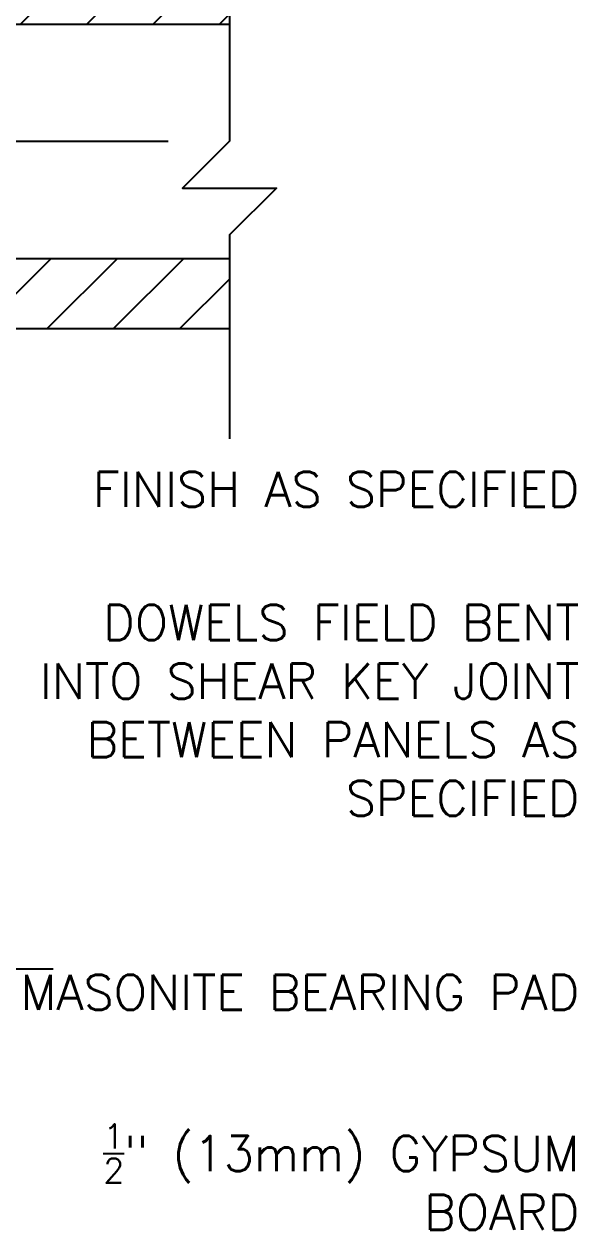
# Model space of a CAD drawing. Header units: inches. Extents: x 152.5 to 206.4, y 119 to 191.6.
# Drawn here: x 194.63 to 206.44, y 143.34 to 169.07 of the extents above; entities that cross this region are included whole.
import ezdxf

# ---------------------------------------------------------------- set-up
doc = ezdxf.new("R2010")
doc.units = ezdxf.units.IN
doc.header["$LTSCALE"] = 0.5
doc.header["$MEASUREMENT"] = 0
for name, color, linetype in [('HATCH', 12, 'Continuous'), ('line25', 2, 'Continuous'), ('LINE3', 3, 'Continuous'), ('LINE9', 9, 'Continuous'), ('TEXT', 4, 'Continuous')]:
    doc.layers.add(name, color=color, linetype=linetype)
doc.styles.add('DIM', font='romans.shx', dxfattribs={"width": 0.7})
doc.styles.add('ROMANS', font='romans.shx', dxfattribs={"height": 0.75})
doc.dimstyles.new('ext_12', dxfattribs={"dimscale": 12, "dimtxt": 0.09375, "dimasz": 0.09375, "dimexe": 0.09375, "dimexo": 0.0625, "dimgap": 0.0625, "dimtad": 1, "dimdec": 1, "dimzin": 3, "dimdsep": 46, "dimlunit": 4, "dimtxsty": 'DIM', "dimcen": 0.09, "dimdle": 0.09375, "dimclrt": 4, "dimadec": 0, "dimazin": 0, "dimtfac": 1, "dimtdec": 1, "dimtmove": 2, "dimatfit": 3, "dimfxl": 1, "dimfrac": 2, "dimtolj": 1, "dimtzin": 0, "dimarcsym": 0})
pattern_1 = [(45, (83.5751, 15.6684), (-0.707107, 0.707107), [])]

msp = doc.modelspace()

# ---------------------------------------------------------------- hatches: boundary and pattern name
at = {"layer": 'HATCH'}
h = msp.add_hatch(dxfattribs=at)
h.set_pattern_fill('ANSI31', color=256, scale=8, style=0)
h.set_pattern_definition(pattern_1)
h.paths.add_polyline_path([(199.008, 169.07), (199.008, 170.57), (184.253, 170.57), (184.253, 169.07)])
h = msp.add_hatch(dxfattribs=at)
h.set_pattern_fill('ANSI31', color=256, scale=8, style=0)
h.set_pattern_definition(pattern_1)
h.paths.add_polyline_path([(199.008, 162.57), (199.008, 164.07), (184.253, 164.07), (184.253, 162.57)])

# ---------------------------------------------------------------- linework, layer by layer
at = {"layer": 'line25'}
msp.add_line((184.253, 162.57), (199.008, 162.57), dxfattribs=at)
at = {"layer": 'LINE3', "linetype": 'Continuous'}
msp.add_lwpolyline([(182.322, 154.571), (182.322, 165.571, -0.414214), (183.322, 166.571), (197.701, 166.571)], format="xyb", dxfattribs=at)
at = {"layer": 'LINE9'}
for p, q in [((184.253, 169.07), (199.008, 169.07)), ((184.253, 164.07), (199.008, 164.07))]:
    msp.add_line(p, q, dxfattribs=at)
msp.add_lwpolyline([(199.008, 172.515), (199.008, 166.57), (198.008, 165.57), (199.008, 165.57), (200.008, 165.57), (199.008, 164.57), (199.008, 160.216)], dxfattribs=at)

# ---------------------------------------------------------------- texts
at = {"layer": 'TEXT', "char_height": 0.75, "attachment_point": 6, "style": 'ROMANS'}
for s, insert, width in [('\\A1;FINISH AS SPECIFIED', (206.471, 159.14), 12.02995), ('\\A1;DOWELS FIELD BENT INTO SHEAR KEY JOINT BETWEEN PANELS AS SPECIFIED', (206.471, 154.423), 13.54816), ('\\A1;MASONITE BEARING PAD', (206.471, 148.407), 12.02995), ('\\A1;{\\H0.7x;\\S1/2;}" (13mm) GYPSUM BOARD', (206.471, 144.467), 12.02995)]:
    msp.add_mtext(s, dxfattribs=dict(at, insert=insert, width=width))

# ---------------------------------------------------------------- leaders
at = {"layer": 'TEXT'}
msp.add_leader([(185.09, 162.32), (193.381, 148.905), (195.248, 148.905)], dimstyle='ext_12', override={"dimgap": 0.0625, "dimtad": 0}, dxfattribs=at)

doc.saveas('drawing.dxf')
